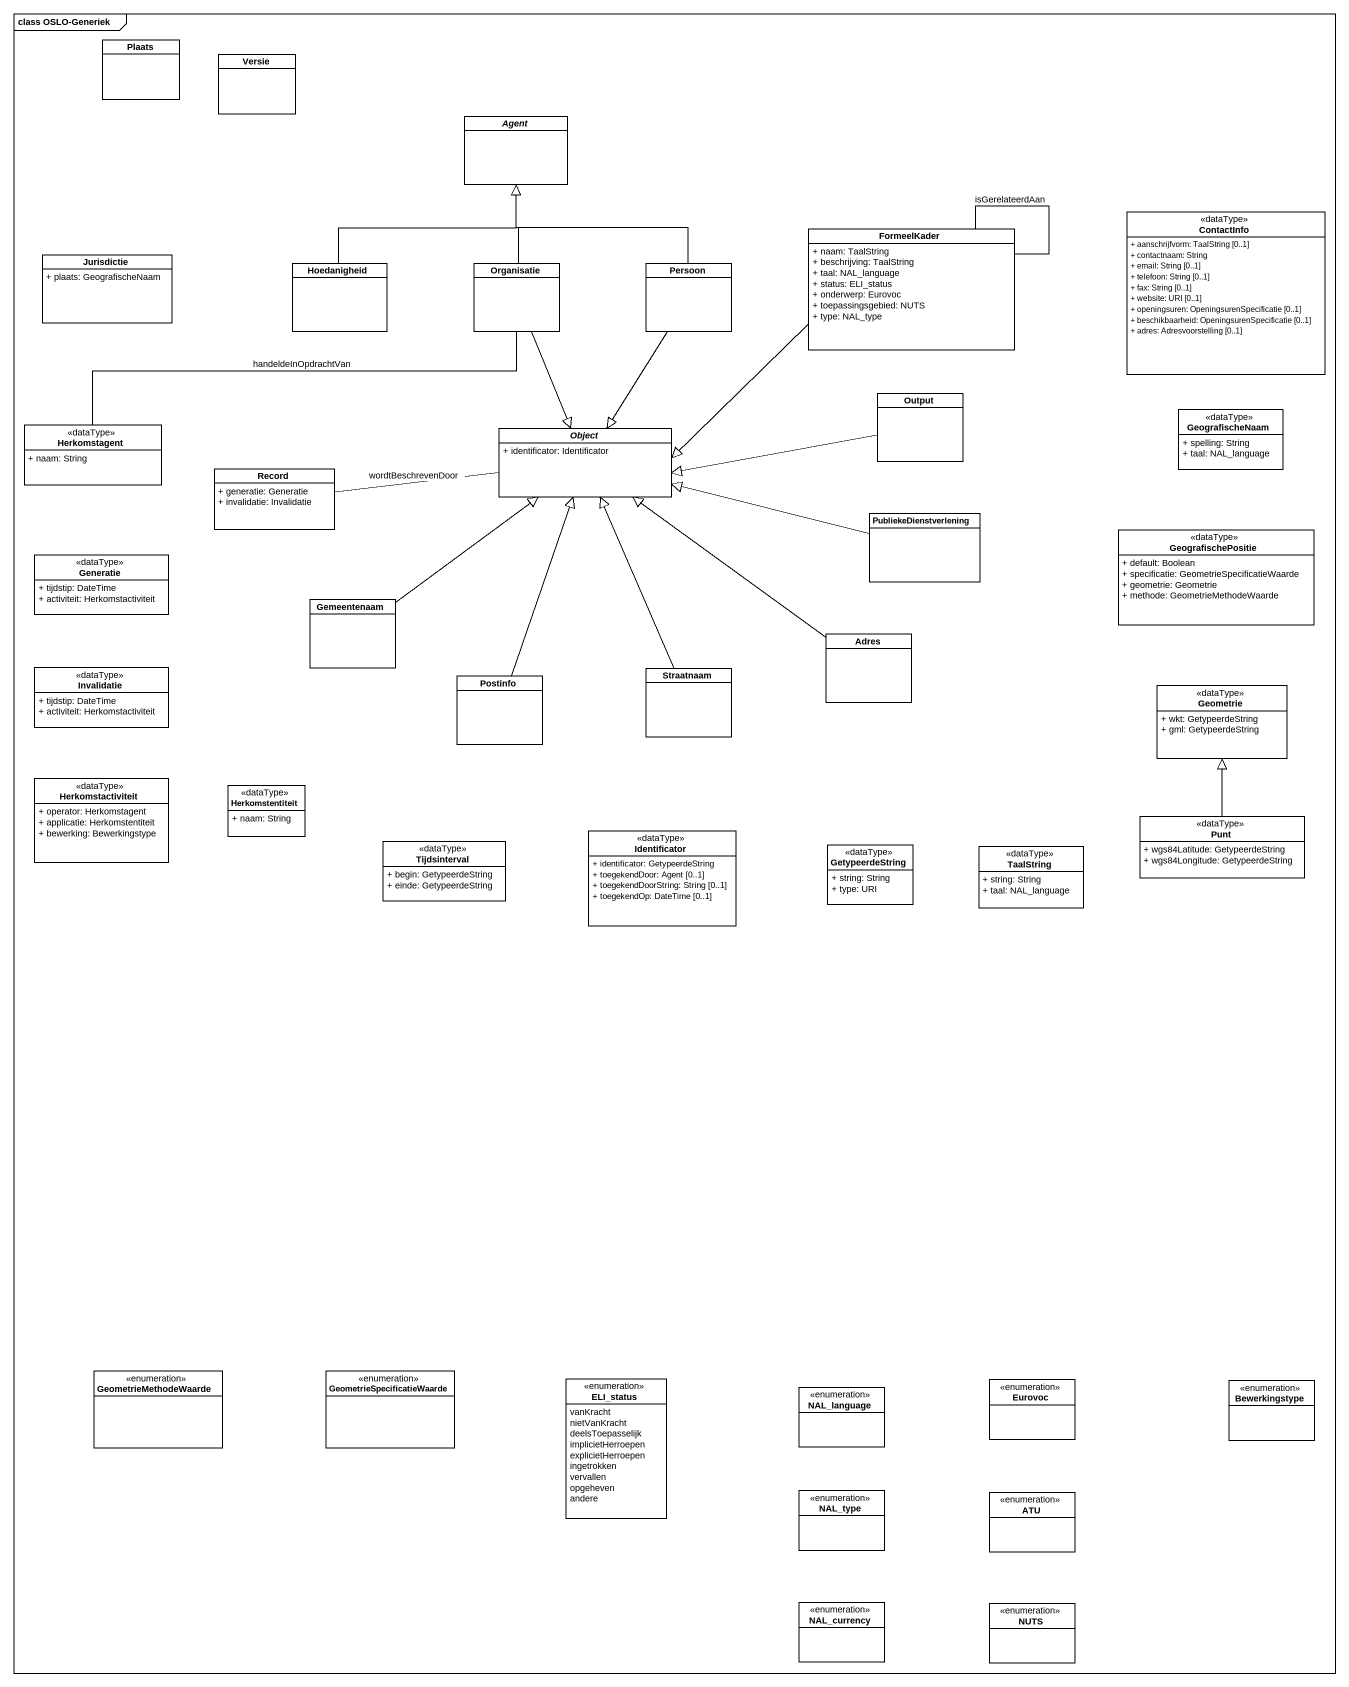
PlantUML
@startuml
mainframe class OSLO-Generiek
hide circle
hide empty members
skinparam classAttributeIconSize 0
class Plaats
class Versie
abstract class "Agent" as Agent_
class ContactInfo <<dataType>> {
  + aanschrijfvorm: TaalString [0..1]
  + contactnaam: String
  + email: String [0..1]
  + telefoon: String [0..1]
  + fax: String [0..1]
  + website: URI [0..1]
  + openingsuren: OpeningsurenSpecificatie [0..1]
  + beschikbaarheid: OpeningsurenSpecificatie [0..1]
  + adres: Adresvoorstelling [0..1]
}
class FormeelKader {
  + naam: TaalString
  + beschrijving: TaalString
  + taal: NAL_language
  + status: ELI_status
  + onderwerp: Eurovoc
  + toepassingsgebied: NUTS
  + type: NAL_type
}
class Jurisdictie {
  + plaats: GeografischeNaam
}
class Hoedanigheid
class Organisatie
class Persoon
class Output
class Herkomstagent <<dataType>> {
  + naam: String
}
abstract class "Object" as Object_ {
  + identificator: Identificator
}
class GeografischeNaam <<dataType>> {
  + spelling: String
  + taal: NAL_language
}
class "Record" as Record_ {
  + generatie: Generatie
  + invalidatie: Invalidatie
}
class PubliekeDienstverlening
class Generatie <<dataType>> {
  + tijdstip: DateTime
  + activiteit: Herkomstactiviteit
}
class GeografischePositie <<dataType>> {
  + default: Boolean
  + specificatie: GeometrieSpecificatieWaarde
  + geometrie: Geometrie
  + methode: GeometrieMethodeWaarde
}
class Gemeentenaam
class Adres
class Invalidatie <<dataType>> {
  + tijdstip: DateTime
  + activiteit: Herkomstactiviteit
}
class Postinfo
class Straatnaam
class Geometrie <<dataType>> {
  + wkt: GetypeerdeString
  + gml: GetypeerdeString
}
class Herkomstactiviteit <<dataType>> {
  + operator: Herkomstagent
  + applicatie: Herkomstentiteit
  + bewerking: Bewerkingstype
}
class Herkomstentiteit <<dataType>> {
  + naam: String
}
class Identificator <<dataType>> {
  + identificator: GetypeerdeString
  + toegekendDoor: Agent [0..1]
  + toegekendDoorString: String [0..1]
  + toegekendOp: DateTime [0..1]
}
class Punt <<dataType>> {
  + wgs84Latitude: GetypeerdeString
  + wgs84Longitude: GetypeerdeString
}
class Tijdsinterval <<dataType>> {
  + begin: GetypeerdeString
  + einde: GetypeerdeString
}
class GetypeerdeString <<dataType>> {
  + string: String
  + type: URI
}
class TaalString <<dataType>> {
  + string: String
  + taal: NAL_language
}
enum GeometrieMethodeWaarde
enum GeometrieSpecificatieWaarde
enum ELI_status {
  vanKracht
  nietVanKracht
  deelsToepasselijk
  implicietHerroepen
  explicietHerroepen
  ingetrokken
  vervallen
  opgeheven
  andere
}
enum NAL_language
enum Eurovoc
enum Bewerkingstype
enum NAL_type
enum ATU
enum NAL_currency
enum NUTS
FormeelKader -- FormeelKader : isGerelateerdAan
FormeelKader -left-|> Object_
Hoedanigheid -up-|> Agent_
Organisatie -up-|> Agent_
Organisatie --|> Object_
Persoon -up-|> Agent_
Persoon --|> Object_
Output -left-|> Object_
Herkomstagent -right- Organisatie : handeldeInOpdrachtVan
Object_ -left- Record_ : wordtBeschrevenDoor
PubliekeDienstverlening -left-|> Object_
Gemeentenaam -up-|> Object_
Adres -up-|> Object_
Postinfo -up-|> Object_
Straatnaam -up-|> Object_
Punt -up-|> Geometrie
@enduml
